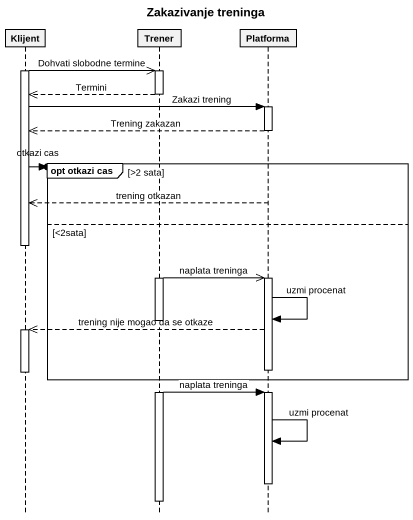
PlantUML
@startuml
title Zakazivanje treninga
hide footbox
participant Klijent
participant Trener
participant Platforma

activate Klijent
Klijent ->> Trener : Dohvati slobodne termine
activate Trener
Trener -->> Klijent : Termini
deactivate Trener
Klijent -> Platforma : Zakazi trening
activate Platforma
Platforma -->> Klijent : Trening zakazan
deactivate Platforma
group opt otkazi cas [>2 sata]
  Klijent ->o] : otkazi cas
  Platforma -->> Klijent : trening otkazan
else <2sata
  deactivate Klijent
  activate Trener
  Trener ->> Platforma : naplata treninga
  activate Platforma
  Platforma -> Platforma : uzmi procenat
  deactivate Trener
  Platforma -->> Klijent : trening nije mogao da se otkaze
  activate Klijent
  deactivate Platforma
  deactivate Klijent
end
activate Trener
Trener -> Platforma : naplata treninga
activate Platforma
Platforma -> Platforma : uzmi procenat
deactivate Platforma
deactivate Trener
@enduml
